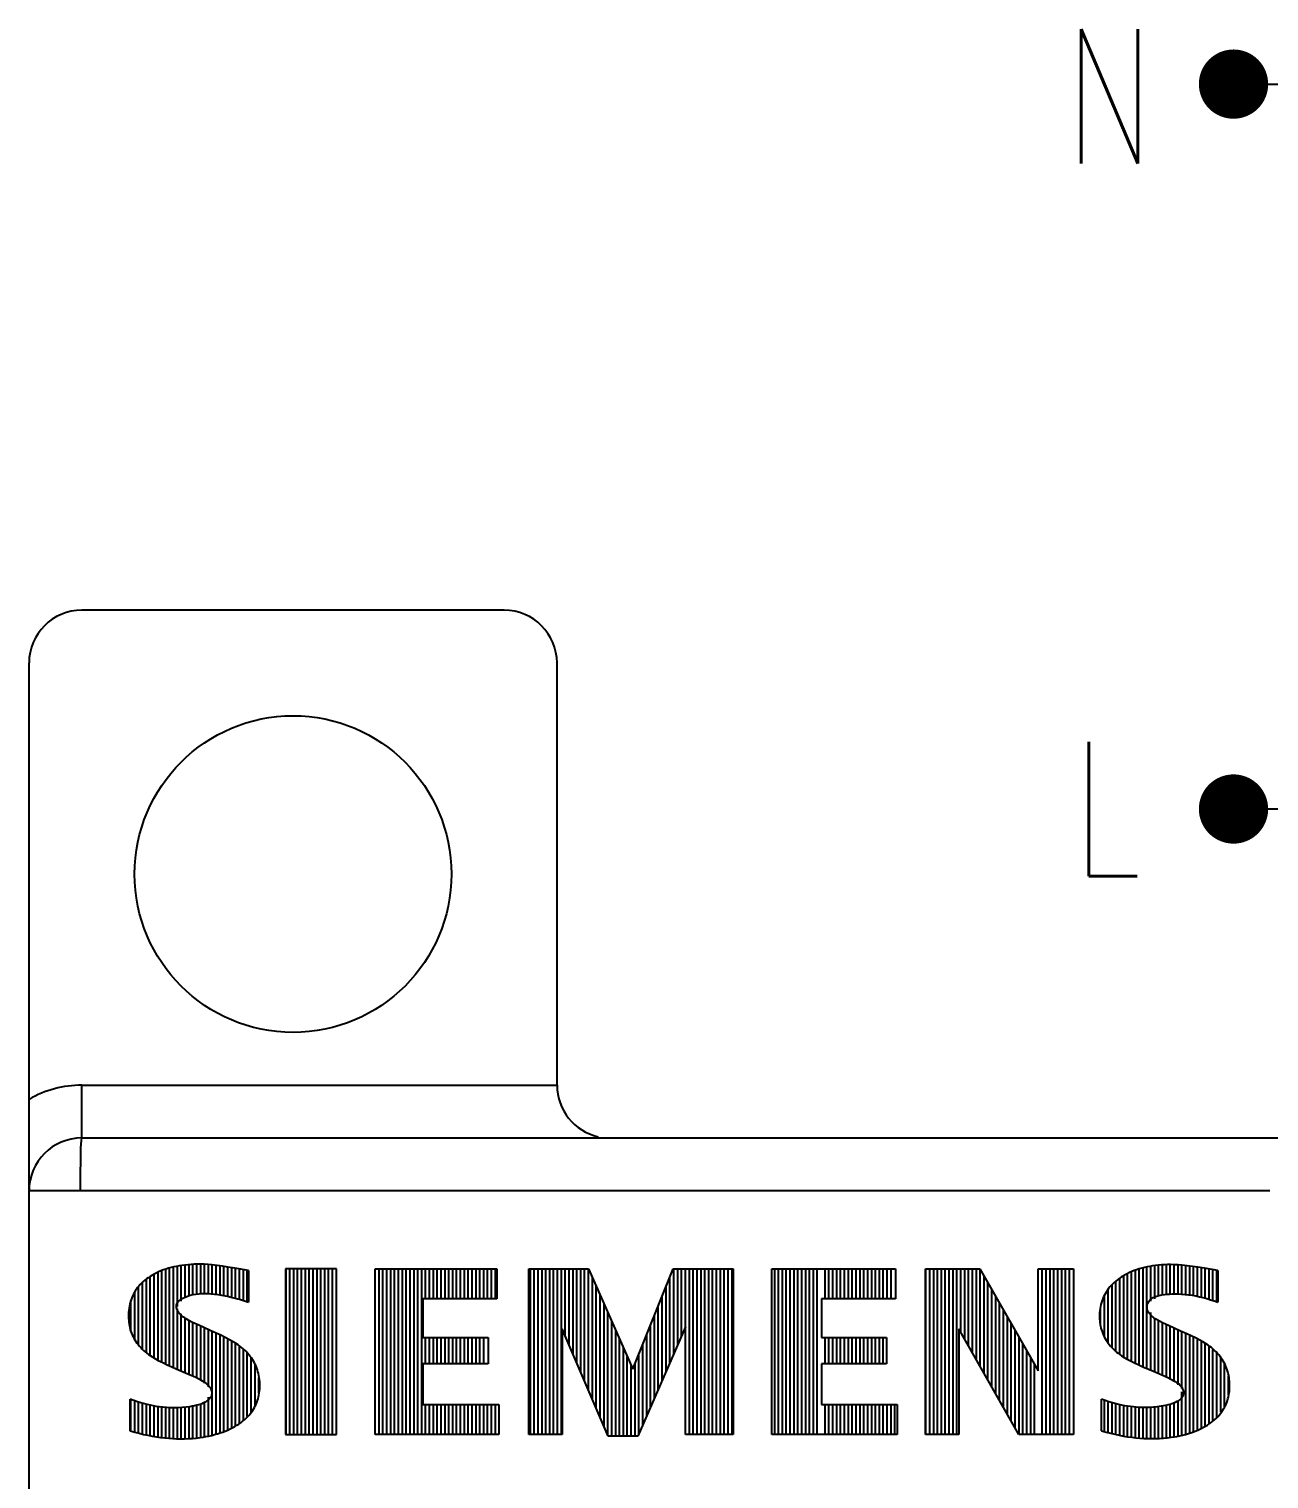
# Model space of a CAD drawing. Header units: millimetres. Extents: x 369186 to 503668, y -134064 to -104329.
# Drawn here: x 466214 to 468468, y -112437 to -109799 of the extents above; entities that cross this region are included whole.
import ezdxf

# ---------------------------------------------------------------- set-up
doc = ezdxf.new("R2010")
doc.units = ezdxf.units.MM
for name, color, linetype in [('0006LEVEL_1', 7, 'Continuous'), ('0文本', 80, 'Continuous'), ('8_ALL_NOTES_BALLOONS_SYMBOLS_GT', 7, 'Continuous'), ('TERM', 2, 'Continuous')]:
    doc.layers.add(name, color=color, linetype=linetype)
doc.styles.get("Standard").update_dxf_attribs({"font": 'txt1.shx', "width": 0.8, "bigfont": 'hztxt.shx'})

# ---------------------------------------------------------------- blocks, each defined once
blk = doc.blocks.new('$TelecSys$00000011')
at = {"const_width": 0.5}
blk.add_lwpolyline([(-0.25, 0, 1), (0.25, 0, 1)], format="xyb", close=True, dxfattribs=at)

msp = doc.modelspace()

# ---------------------------------------------------------------- linework, layer by layer
for p, q in [((468403.8, -109899.3), (476092.7, -109899.3)), ((469387.1, -111217.9), (468403.8, -111217.9))]:
    msp.add_line(p, q)
at = {"layer": '0006LEVEL_1', "color": 7, "linetype": 'Continuous'}
for p, q in [((466433.8, -112068.2), (466430.6, -112070.4)), ((466437.1, -112066.2), (466433.8, -112068.2)), ((466434.3, -112211.8), (466434.3, -112068.7)), ((466441.1, -112064), (466437.1, -112066.2)), ((466445.2, -112061.9), (466441.1, -112064)), ((466441.3, -112216.7), (466441.3, -112064.4)), ((466449.4, -112059.9), (466445.2, -112061.9)), ((466448.4, -112220.4), (466448.4, -112060.5)), ((466453.7, -112058.1), (466449.4, -112059.9)), ((466458, -112056.4), (466453.7, -112058.1)), ((466455.4, -112224.1), (466455.4, -112057.9)), ((466462.3, -112054.9), (466458, -112056.4)), ((466467.2, -112053.4), (466462.3, -112054.9)), ((466462.5, -112227.6), (466462.5, -112055.3)), ((466472, -112052.1), (466467.2, -112053.4)), ((466469.5, -112230.7), (466469.5, -112052.8)), ((466476.9, -112050.9), (466472, -112052.1)), ((466476.6, -112233.9), (466476.6, -112051.3)), ((466481.9, -112049.8), (466476.9, -112050.9)), ((466486.8, -112048.9), (466481.9, -112049.8)), ((466483.6, -112123), (466483.6, -112049.9)), ((466491.8, -112048.1), (466486.8, -112048.9)), ((466490.7, -112113), (466490.7, -112048.4)), ((466497.4, -112047.4), (466491.8, -112048.1)), ((466503, -112046.8), (466497.4, -112047.4)), ((466497.7, -112106), (466497.7, -112047.5)), ((466508.6, -112046.3), (466503, -112046.8)), ((466504.8, -112104), (466504.8, -112046.9)), ((466514.2, -112046), (466508.6, -112046.3)), ((466511.8, -112102), (466511.8, -112046.3)), ((466519.8, -112045.8), (466514.2, -112046)), ((466518.9, -112100.2), (466518.9, -112045.9)), ((466525.4, -112045.8), (466519.8, -112045.8)), ((466532.4, -112046.1), (466525.4, -112045.8)), ((466525.9, -112099.9), (466525.9, -112046.2)), ((466539.4, -112046.5), (466532.4, -112046.1)), ((466533, -112099.7), (466533, -112046.4)), ((466546.3, -112047.1), (466539.4, -112046.5)), ((466540, -112099.5), (466540, -112046.6)), ((466556, -112048.2), (466546.3, -112047.1)), ((466547.1, -112100), (466547.1, -112047.3)), ((466554.1, -112100.9), (466554.1, -112048.2)), ((466565.7, -112049.5), (466556, -112048.2)), ((466561.2, -112101.8), (466561.2, -112049)), ((466575.4, -112051), (466565.7, -112049.5)), ((466568.2, -112102.9), (466568.2, -112049.9)), ((466575.3, -112104.6), (466575.3, -112051.1)), ((466587.8, -112053.1), (466575.4, -112051)), ((466582.3, -112106.2), (466582.3, -112052.2)), ((466612.6, -112057.4), (466587.8, -112053.1)), ((466589.4, -112107.9), (466589.4, -112053.3)), ((466596.4, -112110.1), (466596.4, -112054.6)), ((466603.5, -112112.3), (466603.5, -112055.8)), ((466610.5, -112114.5), (466610.5, -112057.1)), ((466612.6, -112057.4), (466612.6, -112115.1)), ((466772.9, -112054.2), (466679.9, -112054.2)), ((466679.9, -112054.2), (466679.9, -112355.5)), ((466681.1, -112355.5), (466681.1, -112054.2)), ((466688.1, -112355.5), (466688.1, -112054.2)), ((466695.2, -112355.5), (466695.2, -112054.2)), ((466702.2, -112355.5), (466702.2, -112054.2)), ((466709.3, -112355.5), (466709.3, -112054.2)), ((466716.3, -112355.5), (466716.3, -112054.2)), ((466723.4, -112355.5), (466723.4, -112054.2)), ((466730.4, -112355.5), (466730.4, -112054.2)), ((466737.5, -112355.5), (466737.5, -112054.2)), ((466744.5, -112355.5), (466744.5, -112054.2)), ((466751.6, -112355.5), (466751.6, -112054.2)), ((466758.6, -112355.5), (466758.6, -112054.2)), ((466765.7, -112355.5), (466765.7, -112054.2)), ((466772.9, -112355.5), (466772.9, -112054.2)), ((466843.4, -112054.2), (467064.6, -112054.2)), ((466843.4, -112355.5), (466843.4, -112054.2)), ((466850.3, -112355.5), (466850.3, -112054.2)), ((466857.4, -112355.5), (466857.4, -112054.2)), ((466864.4, -112355.5), (466864.4, -112054.2)), ((466871.5, -112355.5), (466871.5, -112054.2)), ((466878.5, -112355.5), (466878.5, -112054.2)), ((466885.6, -112355.5), (466885.6, -112054.2)), ((466892.6, -112355.5), (466892.6, -112054.2)), ((466899.7, -112355.5), (466899.7, -112054.2)), ((466906.7, -112355.5), (466906.7, -112054.2)), ((466913.8, -112355.5), (466913.8, -112054.2)), ((466920.8, -112355.5), (466920.8, -112054.2)), ((466927.9, -112355.5), (466927.9, -112054.2)), ((466934.9, -112108.7), (466934.9, -112054.2)), ((466942, -112108.7), (466942, -112054.2)), ((466949, -112108.7), (466949, -112054.2)), ((466956.1, -112108.7), (466956.1, -112054.2)), ((466963.1, -112108.7), (466963.1, -112054.2)), ((466970.2, -112108.7), (466970.2, -112054.2)), ((466977.2, -112108.7), (466977.2, -112054.2)), ((466984.3, -112108.7), (466984.3, -112054.2)), ((466991.3, -112108.7), (466991.3, -112054.2)), ((466998.4, -112108.7), (466998.4, -112054.2)), ((467005.4, -112108.7), (467005.4, -112054.2)), ((467012.5, -112108.7), (467012.5, -112054.2)), ((467019.5, -112108.7), (467019.5, -112054.2)), ((467026.6, -112108.7), (467026.6, -112054.2)), ((467033.6, -112108.7), (467033.6, -112054.2)), ((467040.7, -112108.7), (467040.7, -112054.2)), ((467047.7, -112108.7), (467047.7, -112054.2)), ((467054.8, -112108.7), (467054.8, -112054.2)), ((467061.9, -112108.7), (467061.9, -112054.2)), ((467064.6, -112054.2), (467064.6, -112108.7)), ((467122.3, -112054.2), (467231.3, -112054.2)), ((467122.3, -112355.5), (467122.3, -112054.2)), ((467125.3, -112355.5), (467125.3, -112054.2)), ((467132.4, -112355.5), (467132.4, -112054.2)), ((467139.4, -112355.5), (467139.4, -112054.2)), ((467146.5, -112355.5), (467146.5, -112054.2)), ((467153.5, -112355.5), (467153.5, -112054.2)), ((467160.6, -112355.5), (467160.6, -112054.2)), ((467167.6, -112355.5), (467167.6, -112054.2)), ((467174.7, -112355.5), (467174.7, -112054.2)), ((467181.7, -112355.5), (467181.7, -112054.2)), ((467188.8, -112176.4), (467188.8, -112054.2)), ((467195.8, -112192.9), (467195.8, -112054.2)), ((467202.9, -112209.4), (467202.9, -112054.2)), ((467209.9, -112226), (467209.9, -112054.2)), ((467217, -112242.5), (467217, -112054.2)), ((467224, -112259.1), (467224, -112054.2)), ((467231.1, -112275.6), (467231.1, -112054.2)), ((467231.3, -112054.2), (467311.4, -112236.9)), ((467238.1, -112292.2), (467238.1, -112069.9)), ((467311.4, -112236.9), (467385.1, -112054.2)), ((467379.2, -112225.2), (467379.2, -112068.9)), ((467385.1, -112054.2), (467494.1, -112054.2)), ((467386.2, -112209), (467386.2, -112054.2)), ((467393.3, -112192.8), (467393.3, -112054.2)), ((467400.3, -112176.6), (467400.3, -112054.2)), ((467407.4, -112160.4), (467407.4, -112054.2)), ((467414.4, -112355.5), (467414.4, -112054.2)), ((467421.5, -112355.5), (467421.5, -112054.2)), ((467428.5, -112355.5), (467428.5, -112054.2)), ((467435.6, -112355.5), (467435.6, -112054.2)), ((467442.6, -112355.5), (467442.6, -112054.2)), ((467449.7, -112355.5), (467449.7, -112054.2)), ((467456.7, -112355.5), (467456.7, -112054.2)), ((467463.8, -112355.5), (467463.8, -112054.2)), ((467470.8, -112355.5), (467470.8, -112054.2)), ((467477.9, -112355.5), (467477.9, -112054.2)), ((467485, -112355.5), (467485, -112054.2)), ((467492, -112355.5), (467492, -112054.2)), ((467494.1, -112054.2), (467494.1, -112355.5)), ((467564.6, -112054.2), (467789, -112054.2)), ((467564.6, -112355.5), (467564.6, -112054.2)), ((467569.6, -112355.5), (467569.6, -112054.2)), ((467576.6, -112355.5), (467576.6, -112054.2)), ((467583.7, -112355.5), (467583.7, -112054.2)), ((467590.7, -112355.5), (467590.7, -112054.2)), ((467597.8, -112355.5), (467597.8, -112054.2)), ((467604.8, -112355.5), (467604.8, -112054.2)), ((467611.9, -112355.5), (467611.9, -112054.2)), ((467618.9, -112355.5), (467618.9, -112054.2)), ((467626, -112355.5), (467626, -112054.2)), ((467633, -112355.5), (467633, -112054.2)), ((467640.1, -112355.5), (467640.1, -112054.2)), ((467647.1, -112355.5), (467647.1, -112054.2)), ((467661.2, -112108.7), (467661.2, -112054.2)), ((467668.3, -112108.7), (467668.3, -112054.2)), ((467675.3, -112108.7), (467675.3, -112054.2)), ((467682.4, -112108.7), (467682.4, -112054.2)), ((467689.4, -112108.7), (467689.4, -112054.2)), ((467696.5, -112108.7), (467696.5, -112054.2)), ((467703.6, -112108.7), (467703.6, -112054.2)), ((467710.6, -112108.7), (467710.6, -112054.2)), ((467717.7, -112108.7), (467717.7, -112054.2)), ((467724.7, -112108.7), (467724.7, -112054.2)), ((467731.8, -112108.7), (467731.8, -112054.2)), ((467738.8, -112108.7), (467738.8, -112054.2)), ((467745.9, -112108.7), (467745.9, -112054.2)), ((467752.9, -112108.7), (467752.9, -112054.2)), ((467760, -112108.7), (467760, -112054.2)), ((467767, -112108.7), (467767, -112054.2)), ((467774.1, -112108.7), (467774.1, -112054.2)), ((467781.1, -112108.7), (467781.1, -112054.2)), ((467789, -112054.2), (467789, -112108.7)), ((467843.5, -112054.2), (467942.8, -112054.2)), ((467843.5, -112355.5), (467843.5, -112054.2)), ((467844.6, -112355.5), (467844.6, -112054.2)), ((467851.6, -112355.5), (467851.6, -112054.2)), ((467858.7, -112355.5), (467858.7, -112054.2)), ((467865.7, -112355.5), (467865.7, -112054.2)), ((467872.8, -112355.5), (467872.8, -112054.2)), ((467879.8, -112355.5), (467879.8, -112054.2)), ((467886.9, -112355.5), (467886.9, -112054.2)), ((467893.9, -112355.5), (467893.9, -112054.2)), ((467901, -112355.5), (467901, -112054.2)), ((467908.1, -112169.7), (467908.1, -112054.2)), ((467915.1, -112182.2), (467915.1, -112054.2)), ((467922.2, -112194.6), (467922.2, -112054.2)), ((467929.2, -112207), (467929.2, -112054.2)), ((467936.3, -112219.5), (467936.3, -112054.2)), ((467942.8, -112054.2), (468048.6, -112240.1)), ((467943.3, -112231.9), (467943.3, -112055.1)), ((467950.4, -112244.4), (467950.4, -112067.5)), ((468048.6, -112054.2), (468112.7, -112054.2)), ((468048.6, -112240.1), (468048.6, -112054.2)), ((468056.1, -112355.5), (468056.1, -112054.2)), ((468063.2, -112355.5), (468063.2, -112054.2)), ((468070.2, -112355.5), (468070.2, -112054.2)), ((468077.3, -112355.5), (468077.3, -112054.2)), ((468084.3, -112355.5), (468084.3, -112054.2)), ((468091.4, -112355.5), (468091.4, -112054.2)), ((468098.4, -112355.5), (468098.4, -112054.2)), ((468105.5, -112355.5), (468105.5, -112054.2)), ((468112.7, -112054.2), (468112.7, -112355.5)), ((468199.3, -112069.7), (468196.1, -112071.9)), ((468202.6, -112067.7), (468199.3, -112069.7)), ((468206.6, -112065.4), (468202.6, -112067.7)), ((468204.2, -112214.7), (468204.2, -112067.3)), ((468210.7, -112063.2), (468206.6, -112065.4)), ((468214.8, -112061.2), (468210.7, -112063.2)), ((468211.3, -112219), (468211.3, -112062.9)), ((468219, -112059.3), (468214.8, -112061.2)), ((468218.3, -112222.6), (468218.3, -112060.1)), ((468223.3, -112057.6), (468219, -112059.3)), ((468227.6, -112056.1), (468223.3, -112057.6)), ((468225.4, -112226.2), (468225.4, -112057.3)), ((468232.3, -112054.5), (468227.6, -112056.1)), ((468237, -112053.1), (468232.3, -112054.5)), ((468232.4, -112229.5), (468232.4, -112054.6)), ((468241.8, -112051.9), (468237, -112053.1)), ((468239.5, -112232.6), (468239.5, -112052.8)), ((468246.6, -112050.8), (468241.8, -112051.9)), ((468246.5, -112235.7), (468246.5, -112051.3)), ((468251.5, -112049.9), (468246.6, -112050.8)), ((468256.4, -112049), (468251.5, -112049.9)), ((468253.6, -112113.4), (468253.6, -112049.7)), ((468261.8, -112048.3), (468256.4, -112049)), ((468260.6, -112108.6), (468260.6, -112048.6)), ((468267.2, -112047.6), (468261.8, -112048.3)), ((468272.7, -112047.1), (468267.2, -112047.6)), ((468267.7, -112103.9), (468267.7, -112047.9)), ((468278.1, -112046.8), (468272.7, -112047.1)), ((468274.7, -112101.9), (468274.7, -112047.3)), ((468283.6, -112046.6), (468278.1, -112046.8)), ((468281.8, -112101.3), (468281.8, -112046.7)), ((468289, -112046.6), (468283.6, -112046.6)), ((468288.8, -112100.6), (468288.8, -112046.9)), ((468296, -112046.8), (468289, -112046.6)), ((468295.9, -112099.9), (468295.9, -112047.1)), ((468303, -112047.2), (468296, -112046.8)), ((468302.9, -112100.3), (468302.9, -112047.3)), ((468310, -112047.8), (468303, -112047.2)), ((468319.6, -112048.8), (468310, -112047.8)), ((468310, -112100.8), (468310, -112047.9)), ((468317, -112101.3), (468317, -112048.7)), ((468329.2, -112050), (468319.6, -112048.8)), ((468324.1, -112101.8), (468324.1, -112049.4)), ((468338.8, -112051.4), (468329.2, -112050)), ((468331.1, -112103.2), (468331.1, -112050.3)), ((468338.2, -112104.7), (468338.2, -112051.4)), ((468351.1, -112053.3), (468338.8, -112051.4)), ((468345.3, -112106.1), (468345.3, -112052.4)), ((468375.5, -112057.4), (468351.1, -112053.3)), ((468352.3, -112107.8), (468352.3, -112053.5)), ((468359.4, -112110), (468359.4, -112054.7)), ((468366.4, -112112.2), (468366.4, -112055.9)), ((468373.5, -112114.5), (468373.5, -112057.1)), ((468375.5, -112057.4), (468375.5, -112115.1)), ((466407.1, -112094.3), (466405.3, -112097.4)), ((466409.1, -112091.3), (466407.1, -112094.3)), ((466411.3, -112088.4), (466409.1, -112091.3)), ((466413.5, -112085.6), (466411.3, -112088.4)), ((466413.1, -112192), (466413.1, -112087)), ((466416.1, -112082.7), (466413.5, -112085.6)), ((466418.7, -112080), (466416.1, -112082.7)), ((466421.5, -112077.4), (466418.7, -112080)), ((466420.2, -112201), (466420.2, -112079.8)), ((466424.5, -112074.9), (466421.5, -112077.4)), ((466427.5, -112072.6), (466424.5, -112074.9)), ((466427.2, -112206.5), (466427.2, -112072.9)), ((466430.6, -112070.4), (466427.5, -112072.6)), ((467245.2, -112308.7), (467245.2, -112086)), ((467372.1, -112241.4), (467372.1, -112086.4)), ((467957.4, -112256.8), (467957.4, -112079.9)), ((467964.5, -112269.3), (467964.5, -112092.2)), ((468172.6, -112095.9), (468170.8, -112099)), ((468174.6, -112092.9), (468172.6, -112095.9)), ((468176.7, -112090.1), (468174.6, -112092.9)), ((468176, -112188.7), (468176, -112091.6)), ((468179, -112087.3), (468176.7, -112090.1)), ((468181.5, -112084.4), (468179, -112087.3)), ((468184.2, -112081.7), (468181.5, -112084.4)), ((468183.1, -112197.1), (468183.1, -112084.1)), ((468187.1, -112079), (468184.2, -112081.7)), ((468190, -112076.5), (468187.1, -112079)), ((468193, -112074.1), (468190, -112076.5)), ((468190.1, -112204.4), (468190.1, -112076.6)), ((468196.1, -112071.9), (468193, -112074.1)), ((468197.2, -112209.6), (468197.2, -112071.8)), ((466396.4, -112121.7), (466395.7, -112125.6)), ((466397.2, -112117.9), (466396.4, -112121.7)), ((466398.2, -112114.2), (466397.2, -112117.9)), ((466399.4, -112110.5), (466398.2, -112114.2)), ((466399, -112165.8), (466399, -112111.9)), ((466400.6, -112107.1), (466399.4, -112110.5)), ((466402, -112103.8), (466400.6, -112107.1)), ((466403.6, -112100.6), (466402, -112103.8)), ((466405.3, -112097.4), (466403.6, -112100.6)), ((466406, -112183.1), (466406, -112097.7)), ((466481.9, -112121.5), (466482.2, -112120)), ((466481.9, -112123.1), (466481.9, -112121.5)), ((466482.2, -112120), (466482.7, -112118.4)), ((466482.7, -112118.4), (466483.3, -112116.9)), ((466483.3, -112116.9), (466484.1, -112115.5)), ((466484.1, -112115.5), (466485.2, -112114)), ((466485.2, -112114), (466486.5, -112112.6)), ((466486.5, -112112.6), (466487.9, -112111.3)), ((466487.9, -112111.3), (466489.4, -112110.2)), ((466489.4, -112110.2), (466490.9, -112109.1)), ((466490.9, -112109.1), (466493.6, -112107.5)), ((466493.6, -112107.5), (466496.4, -112106.2)), ((466496.4, -112106.2), (466499.3, -112105)), ((466499.3, -112105), (466502.2, -112103.9)), ((466502.2, -112103.9), (466507.1, -112102.5)), ((466507.1, -112102.5), (466512.1, -112101.3)), ((466512.1, -112101.3), (466517.2, -112100.3)), ((466517.2, -112100.3), (466522.3, -112099.7)), ((466522.3, -112099.7), (466527.7, -112099.3)), ((466527.7, -112099.3), (466533, -112099.1)), ((466533, -112099.1), (466539, -112099.2)), ((466539, -112099.2), (466545, -112099.6)), ((466545, -112099.6), (466550.9, -112100.2)), ((466550.9, -112100.2), (466556.8, -112100.9)), ((466556.8, -112100.9), (466563.5, -112102)), ((466563.5, -112102), (466570.2, -112103.2)), ((466570.2, -112103.2), (466576.8, -112104.7)), ((466576.8, -112104.7), (466583.4, -112106.2)), ((466583.4, -112106.2), (466590.7, -112108.2)), ((466590.7, -112108.2), (466598.1, -112110.4)), ((466598.1, -112110.4), (466605.4, -112112.7)), ((466605.4, -112112.7), (466612.6, -112115.1)), ((467064.6, -112108.7), (466930, -112108.7)), ((466930, -112108.7), (466930, -112179.2)), ((467252.2, -112325.3), (467252.2, -112102.1)), ((467259.3, -112341.8), (467259.3, -112118.2)), ((467358, -112273.7), (467358, -112121.4)), ((467365.1, -112257.5), (467365.1, -112103.9)), ((467789, -112108.7), (467654.4, -112108.7)), ((467654.4, -112108.7), (467654.4, -112179.2)), ((467971.5, -112281.7), (467971.5, -112104.6)), ((467978.6, -112294.1), (467978.6, -112117)), ((468161.9, -112122.8), (468161.3, -112126.5)), ((468162.7, -112119.1), (468161.9, -112122.8)), ((468163.7, -112115.5), (468162.7, -112119.1)), ((468164.9, -112111.9), (468163.7, -112115.5)), ((468166.1, -112108.6), (468164.9, -112111.9)), ((468167.5, -112105.3), (468166.1, -112108.6)), ((468169.1, -112102.1), (468167.5, -112105.3)), ((468169, -112176.4), (468169, -112104.4)), ((468170.8, -112099), (468169.1, -112102.1)), ((468246.6, -112123), (468246.8, -112121.4)), ((468246.8, -112121.4), (468247.1, -112119.7)), ((468247.1, -112119.7), (468247.6, -112118.1)), ((468247.6, -112118.1), (468248.3, -112116.5)), ((468248.3, -112116.5), (468249.1, -112115)), ((468249.1, -112115), (468250, -112113.6)), ((468250, -112113.6), (468251, -112112.2)), ((468251, -112112.2), (468252.1, -112110.9)), ((468252.1, -112110.9), (468253.8, -112109.3)), ((468253.8, -112109.3), (468255.7, -112107.9)), ((468255.7, -112107.9), (468257.7, -112106.7)), ((468257.7, -112106.7), (468259.8, -112105.6)), ((468259.8, -112105.6), (468261.9, -112104.7)), ((468261.9, -112104.7), (468264.2, -112103.9)), ((468264.2, -112103.9), (468266.5, -112103.3)), ((468266.5, -112103.3), (468268.8, -112102.7)), ((468268.8, -112102.7), (468273.4, -112101.7)), ((468273.4, -112101.7), (468278.1, -112100.9)), ((468278.1, -112100.9), (468282.7, -112100.4)), ((468282.7, -112100.4), (468287.4, -112100.1)), ((468287.4, -112100.1), (468292, -112099.9)), ((468292, -112099.9), (468296.7, -112099.8)), ((468296.7, -112099.8), (468303, -112100)), ((468303, -112100), (468309.3, -112100.3)), ((468309.3, -112100.3), (468315.6, -112100.8)), ((468315.6, -112100.8), (468321.9, -112101.5)), ((468321.9, -112101.5), (468328.5, -112102.5)), ((468328.5, -112102.5), (468335.1, -112103.6)), ((468335.1, -112103.6), (468341.7, -112105)), ((468341.7, -112105), (468348.2, -112106.6)), ((468348.2, -112106.6), (468355.1, -112108.5)), ((468355.1, -112108.5), (468362, -112110.5)), ((468362, -112110.5), (468368.8, -112112.7)), ((468368.8, -112112.7), (468375.5, -112115.1)), ((466394.9, -112133.3), (466394.7, -112137.2)), ((466394.7, -112137.2), (466394.7, -112141)), ((466394.7, -112141), (466394.8, -112144.5)), ((466394.8, -112144.5), (466395, -112148)), ((466395.2, -112129.4), (466394.9, -112133.3)), ((466395, -112148), (466395.3, -112151.5)), ((466395.7, -112125.6), (466395.2, -112129.4)), ((466482, -112124.8), (466481.9, -112123.1)), ((466482.3, -112126.5), (466482, -112124.8)), ((466482.8, -112128.1), (466482.3, -112126.5)), ((466483.5, -112129.7), (466482.8, -112128.1)), ((466484.3, -112131.2), (466483.5, -112129.7)), ((466483.6, -112237), (466483.6, -112127.2)), ((466485.2, -112132.7), (466484.3, -112131.2)), ((466486.2, -112134.1), (466485.2, -112132.7)), ((466488.1, -112136.3), (466486.2, -112134.1)), ((466490.1, -112138.4), (466488.1, -112136.3)), ((466492.2, -112140.3), (466490.1, -112138.4)), ((466490.7, -112240), (466490.7, -112135.9)), ((466494.5, -112142), (466492.2, -112140.3)), ((466496.9, -112143.6), (466494.5, -112142)), ((466499.3, -112145.2), (466496.9, -112143.6)), ((466497.7, -112243), (466497.7, -112144.1)), ((466504.6, -112148.3), (466499.3, -112145.2)), ((466510, -112151.1), (466504.6, -112148.3)), ((466504.8, -112246), (466504.8, -112147.9)), ((467266.4, -112358.3), (467266.4, -112134.2)), ((467351, -112289.9), (467351, -112138.8)), ((467985.6, -112306.6), (467985.6, -112129.4)), ((467992.7, -112319), (467992.7, -112141.8)), ((468160.3, -112137.8), (468160.2, -112141.6)), ((468160.2, -112141.6), (468160.3, -112145)), ((468160.4, -112134), (468160.3, -112137.8)), ((468160.3, -112145), (468160.6, -112148.5)), ((468160.8, -112130.3), (468160.4, -112134)), ((468160.6, -112148.5), (468160.9, -112151.9)), ((468161.3, -112126.5), (468160.8, -112130.3)), ((468161.9, -112153.7), (468161.9, -112127.8)), ((468246.6, -112124.7), (468246.6, -112123)), ((468246.7, -112126.4), (468246.6, -112124.7)), ((468247.1, -112128), (468246.7, -112126.4)), ((468247.6, -112129.6), (468247.1, -112128)), ((468248.3, -112131.2), (468247.6, -112129.6)), ((468249, -112132.7), (468248.3, -112131.2)), ((468249.9, -112134.2), (468249, -112132.7)), ((468250.9, -112135.6), (468249.9, -112134.2)), ((468252.8, -112137.8), (468250.9, -112135.6)), ((468254.8, -112139.8), (468252.8, -112137.8)), ((468253.6, -112238.8), (468253.6, -112133.5)), ((468256.9, -112141.7), (468254.8, -112139.8)), ((468259.2, -112143.4), (468256.9, -112141.7)), ((468261.5, -112145), (468259.2, -112143.4)), ((468260.6, -112241.8), (468260.6, -112143.7)), ((468264, -112146.6), (468261.5, -112145)), ((468269.3, -112149.6), (468264, -112146.6)), ((468267.7, -112244.7), (468267.7, -112147.8)), ((466395.3, -112151.5), (466395.8, -112154.9)), ((466395.8, -112154.9), (466396.4, -112158.3)), ((466396.4, -112158.3), (466397.1, -112161.7)), ((466397.1, -112161.7), (466398, -112165)), ((466398, -112165), (466399, -112168.3)), ((466399, -112168.3), (466400.2, -112171.5)), ((466400.2, -112171.5), (466401.5, -112174.6)), ((466401.5, -112174.6), (466403, -112177.7)), ((466515.5, -112153.8), (466510, -112151.1)), ((466511.8, -112249.4), (466511.8, -112151.6)), ((466521.1, -112156.3), (466515.5, -112153.8)), ((466518.9, -112252.9), (466518.9, -112155.3)), ((466543.2, -112166.2), (466521.1, -112156.3)), ((466525.9, -112256.3), (466525.9, -112158.5)), ((466533, -112262.3), (466533, -112161.6)), ((466540, -112268.8), (466540, -112164.8)), ((466554.2, -112171.2), (466543.2, -112166.2)), ((466547.1, -112356.7), (466547.1, -112168)), ((466554.1, -112354.7), (466554.1, -112171.3)), ((466562.5, -112175.1), (466554.2, -112171.2)), ((466561.2, -112352.7), (466561.2, -112174.5)), ((466570.6, -112179.1), (466562.5, -112175.1)), ((467266.5, -112358.7), (467183.2, -112163.2)), ((467183.2, -112163.2), (467183.2, -112355.5)), ((467273.4, -112358.7), (467273.4, -112150.3)), ((467280.5, -112358.7), (467280.5, -112166.4)), ((467407.5, -112160), (467321, -112358.7)), ((467336.9, -112322.3), (467336.9, -112173.8)), ((467343.9, -112306.1), (467343.9, -112156.3)), ((467407.5, -112355.5), (467407.5, -112160)), ((468013.4, -112355.5), (467904.4, -112163.2)), ((467904.4, -112163.2), (467904.4, -112355.5)), ((467999.7, -112331.5), (467999.7, -112154.2)), ((468006.8, -112343.9), (468006.8, -112166.6)), ((468160.9, -112151.9), (468161.4, -112155.3)), ((468161.4, -112155.3), (468162, -112158.7)), ((468162, -112158.7), (468162.8, -112162)), ((468162.8, -112162), (468163.7, -112165.3)), ((468163.7, -112165.3), (468164.7, -112168.6)), ((468164.7, -112168.6), (468165.9, -112171.7)), ((468165.9, -112171.7), (468167.3, -112174.9)), ((468167.3, -112174.9), (468168.7, -112177.9)), ((468274.7, -112152.4), (468269.3, -112149.6)), ((468274.7, -112247.8), (468274.7, -112152)), ((468280.1, -112155.1), (468274.7, -112152.4)), ((468285.7, -112157.6), (468280.1, -112155.1)), ((468281.8, -112251.2), (468281.8, -112155.8)), ((468307.7, -112167.4), (468285.7, -112157.6)), ((468288.8, -112254.6), (468288.8, -112158.9)), ((468295.9, -112258.8), (468295.9, -112162.1)), ((468302.9, -112265.3), (468302.9, -112165.2)), ((468318.7, -112172.3), (468307.7, -112167.4)), ((468310, -112271.8), (468310, -112168.5)), ((468317, -112355), (468317, -112171.7)), ((468326.8, -112176.1), (468318.7, -112172.3)), ((468324.1, -112353.1), (468324.1, -112174.9)), ((466403, -112177.7), (466404.6, -112180.7)), ((466404.6, -112180.7), (466406.3, -112183.7)), ((466406.3, -112183.7), (466408.1, -112186.5)), ((466408.1, -112186.5), (466410, -112189.3)), ((466410, -112189.3), (466412.1, -112192.1)), ((466412.1, -112192.1), (466414.5, -112194.9)), ((466414.5, -112194.9), (466416.9, -112197.7)), ((466416.9, -112197.7), (466419.5, -112200.4)), ((466419.5, -112200.4), (466422.2, -112203)), ((466568.2, -112350.1), (466568.2, -112178.1)), ((466578.6, -112183.3), (466570.6, -112179.1)), ((466575.3, -112346.9), (466575.3, -112181.8)), ((466584, -112186.3), (466578.6, -112183.3)), ((466582.3, -112343.8), (466582.3, -112185.4)), ((466589.2, -112189.4), (466584, -112186.3)), ((466594.2, -112192.7), (466589.2, -112189.4)), ((466589.4, -112339.8), (466589.4, -112190.1)), ((466597.3, -112194.9), (466594.2, -112192.7)), ((466596.4, -112335), (466596.4, -112195.1)), ((466600.3, -112197.3), (466597.3, -112194.9)), ((466603.1, -112199.7), (466600.3, -112197.3)), ((466605.9, -112202.3), (466603.1, -112199.7)), ((466603.5, -112330.1), (466603.5, -112200.1)), ((466930, -112179.2), (467048.6, -112179.2)), ((466934.9, -112227.3), (466934.9, -112179.2)), ((466942, -112227.3), (466942, -112179.2)), ((466949, -112227.3), (466949, -112179.2)), ((466956.1, -112227.3), (466956.1, -112179.2)), ((466963.1, -112227.3), (466963.1, -112179.2)), ((466970.2, -112227.3), (466970.2, -112179.2)), ((466977.2, -112227.3), (466977.2, -112179.2)), ((466984.3, -112227.3), (466984.3, -112179.2)), ((466991.3, -112227.3), (466991.3, -112179.2)), ((466998.4, -112227.3), (466998.4, -112179.2)), ((467005.4, -112227.3), (467005.4, -112179.2)), ((467012.5, -112227.3), (467012.5, -112179.2)), ((467019.5, -112227.3), (467019.5, -112179.2)), ((467026.6, -112227.3), (467026.6, -112179.2)), ((467033.6, -112227.3), (467033.6, -112179.2)), ((467040.7, -112227.3), (467040.7, -112179.2)), ((467048.6, -112179.2), (467048.6, -112227.3)), ((467287.5, -112358.7), (467287.5, -112182.5)), ((467294.6, -112358.7), (467294.6, -112198.6)), ((467329.8, -112338.5), (467329.8, -112191.3)), ((467654.4, -112179.2), (467773, -112179.2)), ((467661.2, -112227.3), (467661.2, -112179.2)), ((467668.3, -112227.3), (467668.3, -112179.2)), ((467675.3, -112227.3), (467675.3, -112179.2)), ((467682.4, -112227.3), (467682.4, -112179.2)), ((467689.4, -112227.3), (467689.4, -112179.2)), ((467696.5, -112227.3), (467696.5, -112179.2)), ((467703.6, -112227.3), (467703.6, -112179.2)), ((467710.6, -112227.3), (467710.6, -112179.2)), ((467717.7, -112227.3), (467717.7, -112179.2)), ((467724.7, -112227.3), (467724.7, -112179.2)), ((467731.8, -112227.3), (467731.8, -112179.2)), ((467738.8, -112227.3), (467738.8, -112179.2)), ((467745.9, -112227.3), (467745.9, -112179.2)), ((467752.9, -112227.3), (467752.9, -112179.2)), ((467760, -112227.3), (467760, -112179.2)), ((467767, -112227.3), (467767, -112179.2)), ((467773, -112179.2), (467773, -112227.3)), ((468013.8, -112355.5), (468013.8, -112179)), ((468020.9, -112355.5), (468020.9, -112191.4)), ((468168.7, -112177.9), (468170.3, -112180.9)), ((468170.3, -112180.9), (468172.1, -112183.8)), ((468172.1, -112183.8), (468173.9, -112186.7)), ((468173.9, -112186.7), (468175.9, -112189.5)), ((468175.9, -112189.5), (468178, -112192.2)), ((468178, -112192.2), (468180.4, -112195.1)), ((468180.4, -112195.1), (468182.9, -112197.8)), ((468182.9, -112197.8), (468185.5, -112200.5)), ((468185.5, -112200.5), (468188.2, -112203.1)), ((468334.8, -112180), (468326.8, -112176.1)), ((468331.1, -112350.2), (468331.1, -112178.3)), ((468342.7, -112184.2), (468334.8, -112180)), ((468338.2, -112347.3), (468338.2, -112182.1)), ((468347.9, -112187), (468342.7, -112184.2)), ((468345.3, -112344.3), (468345.3, -112185.8)), ((468353, -112190), (468347.9, -112187)), ((468352.3, -112340.3), (468352.3, -112189.6)), ((468357.9, -112193.2), (468353, -112190)), ((468360.9, -112195.4), (468357.9, -112193.2)), ((468359.4, -112335.4), (468359.4, -112195.3)), ((468363.8, -112197.7), (468360.9, -112195.4)), ((468366.7, -112200.2), (468363.8, -112197.7)), ((468366.4, -112330.6), (468366.4, -112201)), ((468369.4, -112202.7), (468366.7, -112200.2)), ((466422.2, -112203), (466425, -112205.5)), ((466425, -112205.5), (466427.9, -112207.8)), ((466427.9, -112207.8), (466430.8, -112210.1)), ((466430.8, -112210.1), (466433.9, -112212.2)), ((466433.9, -112212.2), (466438.7, -112215.3)), ((466438.7, -112215.3), (466443.7, -112218.2)), ((466443.7, -112218.2), (466448.8, -112220.9)), ((466448.8, -112220.9), (466456.8, -112224.9)), ((466456.8, -112224.9), (466464.9, -112228.8)), ((466608.6, -112204.9), (466605.9, -112202.3)), ((466611.2, -112207.7), (466608.6, -112204.9)), ((466610.5, -112323), (466610.5, -112208.1)), ((466613.7, -112210.6), (466611.2, -112207.7)), ((466616, -112213.5), (466613.7, -112210.6)), ((466618.1, -112216.3), (466616, -112213.5)), ((466617.6, -112314.8), (466617.6, -112216.2)), ((466620, -112219.2), (466618.1, -112216.3)), ((466621.9, -112222.2), (466620, -112219.2)), ((466623.6, -112225.3), (466621.9, -112222.2)), ((466625.2, -112228.4), (466623.6, -112225.3)), ((467048.6, -112227.3), (466930, -112227.3)), ((466930, -112227.3), (466930, -112301)), ((467301.6, -112358.7), (467301.6, -112214.6)), ((467315.7, -112358.7), (467315.7, -112226.2)), ((467322.8, -112354.7), (467322.8, -112208.7)), ((467773, -112227.3), (467654.4, -112227.3)), ((467654.4, -112227.3), (467654.4, -112301)), ((468027.9, -112355.5), (468027.9, -112203.8)), ((468035, -112355.5), (468035, -112216.2)), ((468188.2, -112203.1), (468191, -112205.6)), ((468191, -112205.6), (468193.9, -112208)), ((468193.9, -112208), (468196.9, -112210.2)), ((468196.9, -112210.2), (468200, -112212.4)), ((468200, -112212.4), (468205, -112215.6)), ((468205, -112215.6), (468210.2, -112218.5)), ((468210.2, -112218.5), (468215.4, -112221.3)), ((468215.4, -112221.3), (468223.5, -112225.4)), ((468223.5, -112225.4), (468231.7, -112229.2)), ((468372.1, -112205.3), (468369.4, -112202.7)), ((468374.6, -112208.1), (468372.1, -112205.3)), ((468373.5, -112324), (468373.5, -112206.9)), ((468377.1, -112210.9), (468374.6, -112208.1)), ((468379.4, -112213.8), (468377.1, -112210.9)), ((468381.4, -112216.6), (468379.4, -112213.8)), ((468380.5, -112315.1), (468380.5, -112217.1)), ((468383.3, -112219.5), (468381.4, -112216.6)), ((468385.2, -112222.4), (468383.3, -112219.5)), ((468386.9, -112225.5), (468385.2, -112222.4)), ((468388.4, -112228.5), (468386.9, -112225.5)), ((468387.6, -112305.3), (468387.6, -112227.3)), ((466464.9, -112228.8), (466473.2, -112232.5)), ((466473.2, -112232.5), (466481.6, -112236.2)), ((466481.6, -112236.2), (466498.6, -112243.4)), ((466498.6, -112243.4), (466507.1, -112247)), ((466507.1, -112247), (466512.6, -112249.5)), ((466512.6, -112249.5), (466518.1, -112252.1)), ((466518.1, -112252.1), (466523.5, -112254.9)), ((466624.7, -112302.9), (466624.7, -112229.4)), ((466626.6, -112231.5), (466625.2, -112228.4)), ((466627.9, -112234.8), (466626.6, -112231.5)), ((466629.1, -112238), (466627.9, -112234.8)), ((466630.1, -112241.5), (466629.1, -112238)), ((466631, -112244.9), (466630.1, -112241.5)), ((466631.8, -112248.4), (466631, -112244.9)), ((466631.7, -112280.7), (466631.7, -112252.8)), ((466632.4, -112252), (466631.8, -112248.4)), ((466632.9, -112255.5), (466632.4, -112252)), ((467308.7, -112358.7), (467308.7, -112230.7)), ((468042, -112355.5), (468042, -112228.6)), ((468231.7, -112229.2), (468239.9, -112232.9)), ((468239.9, -112232.9), (468251.1, -112237.7)), ((468251.1, -112237.7), (468262.3, -112242.4)), ((468262.3, -112242.4), (468273.4, -112247.2)), ((468273.4, -112247.2), (468279, -112249.6)), ((468279, -112249.6), (468284.6, -112252.2)), ((468284.6, -112252.2), (468290, -112254.9)), ((468389.9, -112231.7), (468388.4, -112228.5)), ((468391.2, -112234.8), (468389.9, -112231.7)), ((468392.3, -112238.1), (468391.2, -112234.8)), ((468393.4, -112241.5), (468392.3, -112238.1)), ((468394.3, -112244.9), (468393.4, -112241.5)), ((468395, -112248.3), (468394.3, -112244.9)), ((468394.6, -112284.3), (468394.6, -112249.7)), ((468395.6, -112251.8), (468395, -112248.3)), ((468396.1, -112255.3), (468395.6, -112251.8)), ((466523.5, -112254.9), (466528.8, -112257.9)), ((466528.8, -112257.9), (466531.3, -112259.4)), ((466531.3, -112259.4), (466533.6, -112261)), ((466533.6, -112261), (466535.9, -112262.7)), ((466535.9, -112262.7), (466538, -112264.5)), ((466538, -112264.5), (466540.1, -112266.5)), ((466540.1, -112266.5), (466541.9, -112268.7)), ((466541.9, -112268.7), (466542.9, -112270.1)), ((466542.9, -112270.1), (466543.8, -112271.5)), ((466543.8, -112271.5), (466544.6, -112273)), ((466544.6, -112273), (466545.2, -112274.6)), ((466545.2, -112274.6), (466545.8, -112276.2)), ((466545.8, -112276.2), (466546.1, -112277.8)), ((466546.2, -112280.9), (466546, -112282.3)), ((466546.1, -112277.8), (466546.3, -112279.4)), ((466546.3, -112279.4), (466546.2, -112280.9)), ((466631.8, -112283.9), (466632.4, -112280.4)), ((466632.4, -112280.4), (466632.9, -112276.9)), ((466633.2, -112259.1), (466632.9, -112255.5)), ((466632.9, -112276.9), (466633.2, -112273.4)), ((466633.4, -112262.7), (466633.2, -112259.1)), ((466633.2, -112273.4), (466633.4, -112269.9)), ((466633.4, -112266.3), (466633.4, -112262.7)), ((466633.4, -112269.9), (466633.4, -112266.3)), ((468290, -112254.9), (468295.4, -112257.9)), ((468295.4, -112257.9), (468297.8, -112259.3)), ((468297.8, -112259.3), (468300.2, -112260.9)), ((468300.2, -112260.9), (468302.5, -112262.5)), ((468302.5, -112262.5), (468304.7, -112264.3)), ((468304.7, -112264.3), (468306.7, -112266.3)), ((468306.7, -112266.3), (468308.6, -112268.5)), ((468308.6, -112268.5), (468309.6, -112269.8)), ((468309.6, -112269.8), (468310.5, -112271.2)), ((468310, -112356.7), (468310, -112277.8)), ((468310.5, -112271.2), (468311.3, -112272.7)), ((468311.3, -112272.7), (468312, -112274.2)), ((468312, -112274.2), (468312.5, -112275.7)), ((468312.5, -112275.7), (468312.9, -112277.3)), ((468313, -112280.3), (468312.8, -112281.7)), ((468312.9, -112277.3), (468313, -112278.9)), ((468313, -112278.9), (468313, -112280.3)), ((468395.2, -112283.6), (468395.8, -112280.1)), ((468395.8, -112280.1), (468396.2, -112276.6)), ((468396.4, -112258.9), (468396.1, -112255.3)), ((468396.2, -112276.6), (468396.5, -112273.1)), ((468396.6, -112262.4), (468396.4, -112258.9)), ((468396.5, -112273.1), (468396.7, -112269.5)), ((468396.7, -112266), (468396.6, -112262.4)), ((468396.7, -112269.5), (468396.7, -112266)), ((466404.3, -112293.9), (466397.9, -112291.4)), ((466397.9, -112349.1), (466397.9, -112291.4)), ((466399, -112349.4), (466399, -112291.8)), ((466410.9, -112296.2), (466404.3, -112293.9)), ((466406, -112351.2), (466406, -112294.2)), ((466417.4, -112298.2), (466410.9, -112296.2)), ((466413.1, -112353.1), (466413.1, -112296.6)), ((466424.1, -112300.1), (466417.4, -112298.2)), ((466420.2, -112354.9), (466420.2, -112299)), ((466429.3, -112301.4), (466424.1, -112300.1)), ((466427.2, -112356.4), (466427.2, -112300.6)), ((466434.6, -112302.6), (466429.3, -112301.4)), ((466434.3, -112357.7), (466434.3, -112302.2)), ((466439.9, -112303.6), (466434.6, -112302.6)), ((466445.2, -112304.5), (466439.9, -112303.6)), ((466441.3, -112359.1), (466441.3, -112303.7)), ((466450.5, -112305.3), (466445.2, -112304.5)), ((466448.4, -112360.2), (466448.4, -112304.8)), ((466457.1, -112306), (466450.5, -112305.3)), ((466455.4, -112361.1), (466455.4, -112305.5)), ((466463.8, -112306.6), (466457.1, -112306)), ((466462.5, -112361.9), (466462.5, -112306.2)), ((466470.4, -112306.9), (466463.8, -112306.6)), ((466469.5, -112362.7), (466469.5, -112306.8)), ((466477.1, -112307), (466470.4, -112306.9)), ((466476.6, -112362.9), (466476.6, -112306.7)), ((466484.8, -112306.9), (466477.1, -112307)), ((466483.6, -112363.2), (466483.6, -112306.6)), ((466492.5, -112306.5), (466484.8, -112306.9)), ((466490.7, -112363.4), (466490.7, -112306.6)), ((466499.5, -112305.9), (466492.5, -112306.5)), ((466497.7, -112363.2), (466497.7, -112305.8)), ((466506.4, -112305.1), (466499.5, -112305.9)), ((466504.8, -112362.9), (466504.8, -112304.8)), ((466510.5, -112304.4), (466506.4, -112305.1)), ((466514.6, -112303.6), (466510.5, -112304.4)), ((466511.8, -112362.5), (466511.8, -112303.8)), ((466518.7, -112302.6), (466514.6, -112303.6)), ((466521.8, -112301.7), (466518.7, -112302.6)), ((466518.9, -112361.9), (466518.9, -112302.1)), ((466525, -112300.8), (466521.8, -112301.7)), ((466528, -112299.6), (466525, -112300.8)), ((466525.9, -112360.8), (466525.9, -112299.2)), ((466531.1, -112298.3), (466528, -112299.6)), ((466534, -112296.8), (466531.1, -112298.3)), ((466533, -112359.7), (466533, -112296.3)), ((466535.7, -112295.8), (466534, -112296.8)), ((466537.4, -112294.7), (466535.7, -112295.8)), ((466539.1, -112293.5), (466537.4, -112294.7)), ((466540.6, -112292.2), (466539.1, -112293.5)), ((466540, -112358.6), (466540, -112288)), ((466542, -112290.7), (466540.6, -112292.2)), ((466543.2, -112289.1), (466542, -112290.7)), ((466544, -112287.9), (466543.2, -112289.1)), ((466544.7, -112286.5), (466544, -112287.9)), ((466545.3, -112285.2), (466544.7, -112286.5)), ((466545.7, -112283.8), (466545.3, -112285.2)), ((466546, -112282.3), (466545.7, -112283.8)), ((466621.9, -112309.6), (466623.7, -112306.6)), ((466623.7, -112306.6), (466625.2, -112303.6)), ((466625.2, -112303.6), (466626.7, -112300.6)), ((466626.7, -112300.6), (466628, -112297.4)), ((466628, -112297.4), (466629.2, -112294.1)), ((466629.2, -112294.1), (466630.2, -112290.7)), ((466630.2, -112290.7), (466631.1, -112287.3)), ((466631.1, -112287.3), (466631.8, -112283.9)), ((466930, -112301), (467067.8, -112301)), ((466934.9, -112355.5), (466934.9, -112301)), ((466942, -112355.5), (466942, -112301)), ((466949, -112355.5), (466949, -112301)), ((466956.1, -112355.5), (466956.1, -112301)), ((466963.1, -112355.5), (466963.1, -112301)), ((466970.2, -112355.5), (466970.2, -112301)), ((466977.2, -112355.5), (466977.2, -112301)), ((466984.3, -112355.5), (466984.3, -112301)), ((466991.3, -112355.5), (466991.3, -112301)), ((466998.4, -112355.5), (466998.4, -112301)), ((467005.4, -112355.5), (467005.4, -112301)), ((467012.5, -112355.5), (467012.5, -112301)), ((467019.5, -112355.5), (467019.5, -112301)), ((467026.6, -112355.5), (467026.6, -112301)), ((467033.6, -112355.5), (467033.6, -112301)), ((467040.7, -112355.5), (467040.7, -112301)), ((467047.7, -112355.5), (467047.7, -112301)), ((467054.8, -112355.5), (467054.8, -112301)), ((467061.9, -112355.5), (467061.9, -112301)), ((467067.8, -112301), (467067.8, -112355.5)), ((467654.4, -112301), (467792.2, -112301)), ((467661.2, -112355.5), (467661.2, -112301)), ((467668.3, -112355.5), (467668.3, -112301)), ((467675.3, -112355.5), (467675.3, -112301)), ((467682.4, -112355.5), (467682.4, -112301)), ((467689.4, -112355.5), (467689.4, -112301)), ((467696.5, -112355.5), (467696.5, -112301)), ((467703.6, -112355.5), (467703.6, -112301)), ((467710.6, -112355.5), (467710.6, -112301)), ((467717.7, -112355.5), (467717.7, -112301)), ((467724.7, -112355.5), (467724.7, -112301)), ((467731.8, -112355.5), (467731.8, -112301)), ((467738.8, -112355.5), (467738.8, -112301)), ((467745.9, -112355.5), (467745.9, -112301)), ((467752.9, -112355.5), (467752.9, -112301)), ((467760, -112355.5), (467760, -112301)), ((467767, -112355.5), (467767, -112301)), ((467774.1, -112355.5), (467774.1, -112301)), ((467781.1, -112355.5), (467781.1, -112301)), ((467788.2, -112355.5), (467788.2, -112301)), ((467792.2, -112301), (467792.2, -112355.5)), ((468170.4, -112293.9), (468164, -112291.4)), ((468164, -112349.1), (468164, -112291.4)), ((468169, -112350.4), (468169, -112293.1)), ((468176.9, -112296.1), (468170.4, -112293.9)), ((468176, -112352.2), (468176, -112295.4)), ((468183.5, -112298.1), (468176.9, -112296.1)), ((468183.1, -112353.9), (468183.1, -112297.8)), ((468190.2, -112300), (468183.5, -112298.1)), ((468190.1, -112355.7), (468190.1, -112299.8)), ((468195.4, -112301.2), (468190.2, -112300)), ((468200.6, -112302.4), (468195.4, -112301.2)), ((468197.2, -112357), (468197.2, -112301.3)), ((468205.9, -112303.4), (468200.6, -112302.4)), ((468204.2, -112358.3), (468204.2, -112302.8)), ((468211.2, -112304.3), (468205.9, -112303.4)), ((468216.5, -112305), (468211.2, -112304.3)), ((468211.3, -112359.5), (468211.3, -112304.2)), ((468221.8, -112305.6), (468216.5, -112305)), ((468218.3, -112360.6), (468218.3, -112304.9)), ((468227.1, -112306.1), (468221.8, -112305.6)), ((468225.4, -112361.3), (468225.4, -112305.6)), ((468232.4, -112306.4), (468227.1, -112306.1)), ((468232.4, -112361.9), (468232.4, -112306.3)), ((468237.7, -112306.6), (468232.4, -112306.4)), ((468243, -112306.7), (468237.7, -112306.6)), ((468239.5, -112362.6), (468239.5, -112306.4)), ((468250.6, -112306.5), (468243, -112306.7)), ((468246.5, -112362.9), (468246.5, -112306.3)), ((468258.1, -112306.1), (468250.6, -112306.5)), ((468253.6, -112362.9), (468253.6, -112306.2)), ((468265.2, -112305.4), (468258.1, -112306.1)), ((468260.6, -112362.8), (468260.6, -112305.7)), ((468272.2, -112304.4), (468265.2, -112305.4)), ((468267.7, -112362.8), (468267.7, -112304.7)), ((468276.6, -112303.7), (468272.2, -112304.4)), ((468274.7, -112362.3), (468274.7, -112303.6)), ((468280.9, -112302.8), (468276.6, -112303.7)), ((468285.2, -112301.7), (468280.9, -112302.8)), ((468281.8, -112361.5), (468281.8, -112302.5)), ((468288.4, -112300.8), (468285.2, -112301.7)), ((468291.6, -112299.8), (468288.4, -112300.8)), ((468288.8, -112360.7), (468288.8, -112299.8)), ((468294.7, -112298.7), (468291.6, -112299.8)), ((468297.7, -112297.4), (468294.7, -112298.7)), ((468295.9, -112359.9), (468295.9, -112297.1)), ((468300.7, -112295.9), (468297.7, -112297.4)), ((468302.4, -112295), (468300.7, -112295.9)), ((468304.2, -112293.9), (468302.4, -112295)), ((468302.9, -112358.4), (468302.9, -112294.4)), ((468305.8, -112292.7), (468304.2, -112293.9)), ((468307.3, -112291.4), (468305.8, -112292.7)), ((468308.7, -112289.9), (468307.3, -112291.4)), ((468310, -112288.3), (468308.7, -112289.9)), ((468310.7, -112287.1), (468310, -112288.3)), ((468311.4, -112285.8), (468310.7, -112287.1)), ((468312, -112284.5), (468311.4, -112285.8)), ((468312.5, -112283.1), (468312, -112284.5)), ((468312.8, -112281.7), (468312.5, -112283.1)), ((468385.7, -112309.2), (468387.3, -112306.3)), ((468387.3, -112306.3), (468388.9, -112303.3)), ((468388.9, -112303.3), (468390.2, -112300.3)), ((468390.2, -112300.3), (468391.5, -112297.2)), ((468391.5, -112297.2), (468392.6, -112293.8)), ((468392.6, -112293.8), (468393.7, -112290.5)), ((468393.7, -112290.5), (468394.5, -112287)), ((468394.5, -112287), (468395.2, -112283.6)), ((466598.8, -112334.2), (466602.1, -112331.6)), ((466602.1, -112331.6), (466605.4, -112328.9)), ((466605.4, -112328.9), (466608.6, -112326)), ((466608.6, -112326), (466611.6, -112323)), ((466611.6, -112323), (466613.9, -112320.5)), ((466613.9, -112320.5), (466616.1, -112317.9)), ((466616.1, -112317.9), (466618.1, -112315.2)), ((466618.1, -112315.2), (466620.1, -112312.4)), ((466620.1, -112312.4), (466621.9, -112309.6)), ((468359.8, -112336.1), (468363.2, -112333.7)), ((468363.2, -112333.7), (468366.5, -112331.2)), ((468366.5, -112331.2), (468369.7, -112328.5)), ((468369.7, -112328.5), (468372.7, -112325.7)), ((468372.7, -112325.7), (468375.6, -112322.7)), ((468375.6, -112322.7), (468377.9, -112320.2)), ((468377.9, -112320.2), (468380, -112317.6)), ((468380, -112317.6), (468382, -112314.9)), ((468382, -112314.9), (468383.9, -112312.1)), ((468383.9, -112312.1), (468385.7, -112309.2)), ((466397.9, -112349.1), (466405.9, -112351.3)), ((466405.9, -112351.3), (466413.9, -112353.4)), ((466413.9, -112353.4), (466422, -112355.4)), ((466422, -112355.4), (466430.1, -112357.1)), ((466430.1, -112357.1), (466437.7, -112358.6)), ((466437.7, -112358.6), (466445.3, -112359.9)), ((466445.3, -112359.9), (466453, -112361)), ((466530.2, -112360.4), (466535.5, -112359.5)), ((466535.5, -112359.5), (466540.8, -112358.5)), ((466540.8, -112358.5), (466546.1, -112357.3)), ((466546.1, -112357.3), (466551.3, -112355.9)), ((466551.3, -112355.9), (466556.5, -112354.4)), ((466556.5, -112354.4), (466561.2, -112352.9)), ((466561.2, -112352.9), (466566, -112351.2)), ((466566, -112351.2), (466570.6, -112349.4)), ((466570.6, -112349.4), (466575.2, -112347.5)), ((466575.2, -112347.5), (466579.8, -112345.4)), ((466579.8, -112345.4), (466584.3, -112343.1)), ((466584.3, -112343.1), (466588, -112341.1)), ((466588, -112341.1), (466591.7, -112338.9)), ((466591.7, -112338.9), (466595.3, -112336.6)), ((466595.3, -112336.6), (466598.8, -112334.2)), ((466679.9, -112355.5), (466772.9, -112355.5)), ((467067.8, -112355.5), (466843.4, -112355.5)), ((467183.2, -112355.5), (467122.3, -112355.5)), ((467321, -112358.7), (467266.5, -112358.7)), ((467494.1, -112355.5), (467407.5, -112355.5)), ((467792.2, -112355.5), (467564.6, -112355.5)), ((467904.4, -112355.5), (467843.5, -112355.5)), ((468112.7, -112355.5), (468013.4, -112355.5)), ((468164, -112349.1), (468172, -112351.3)), ((468172, -112351.3), (468180, -112353.4)), ((468180, -112353.4), (468188, -112355.3)), ((468188, -112355.3), (468196.1, -112357)), ((468196.1, -112357), (468203.7, -112358.4)), ((468203.7, -112358.4), (468211.3, -112359.7)), ((468211.3, -112359.7), (468218.9, -112360.8)), ((468290.4, -112360.8), (468295.7, -112360)), ((468295.7, -112360), (468301, -112359.1)), ((468301, -112359.1), (468306.2, -112358)), ((468306.2, -112358), (468311.4, -112356.8)), ((468311.4, -112356.8), (468316.6, -112355.5)), ((468316.6, -112355.5), (468321.8, -112354)), ((468321.8, -112354), (468326.5, -112352.4)), ((468326.5, -112352.4), (468331.1, -112350.8)), ((468331.1, -112350.8), (468335.7, -112348.9)), ((468335.7, -112348.9), (468340.3, -112347)), ((468340.3, -112347), (468344.7, -112344.9)), ((468344.7, -112344.9), (468349.1, -112342.6)), ((468349.1, -112342.6), (468352.8, -112340.6)), ((468352.8, -112340.6), (468356.3, -112338.4)), ((468356.3, -112338.4), (468359.8, -112336.1)), ((466453, -112361), (466460.6, -112361.9)), ((466460.6, -112361.9), (466467.8, -112362.6)), ((466467.8, -112362.6), (466475, -112363.1)), ((466475, -112363.1), (466482.2, -112363.4)), ((466482.2, -112363.4), (466489.5, -112363.5)), ((466489.5, -112363.5), (466496.6, -112363.4)), ((466496.6, -112363.4), (466503.7, -112363.2)), ((466503.7, -112363.2), (466510.8, -112362.7)), ((466510.8, -112362.7), (466517.8, -112362.1)), ((466517.8, -112362.1), (466524.9, -112361.2)), ((466524.9, -112361.2), (466530.2, -112360.4)), ((468218.9, -112360.8), (468226.5, -112361.7)), ((468226.5, -112361.7), (468233.7, -112362.3)), ((468233.7, -112362.3), (468240.9, -112362.8)), ((468240.9, -112362.8), (468248, -112363.1)), ((468248, -112363.1), (468255.2, -112363.2)), ((468255.2, -112363.2), (468262.3, -112363.1)), ((468262.3, -112363.1), (468269.4, -112362.8)), ((468269.4, -112362.8), (468276.4, -112362.4)), ((468276.4, -112362.4), (468283.4, -112361.7)), ((468283.4, -112361.7), (468290.4, -112360.8))]:
    msp.add_line(p, q, dxfattribs=at)
at = {"layer": '8_ALL_NOTES_BALLOONS_SYMBOLS_GT', "color": 7, "linetype": 'Continuous'}
for p, q in [((467077.8, -110856.3), (466309.8, -110856.3)), ((466213.8, -121320.3), (466213.8, -110952.3)), ((467173.8, -111720.3), (467173.8, -110952.3)), ((466309.8, -111720.3), (467173.8, -111720.3)), ((466309.8, -111816.3), (466309.8, -111720.3)), ((466308.3, -111834.3), (466309, -111820.8)), ((466309, -111820.8), (466309.8, -111816.3)), ((466309.8, -111816.3), (480577.8, -111816.3)), ((466307.4, -111882.5), (466307.8, -111855.6)), ((466307.8, -111855.6), (466308.3, -111834.3)), ((466307.3, -111912.3), (466307.4, -111882.5)), ((468469.8, -111912.3), (466213.8, -111912.3))]:
    msp.add_line(p, q, dxfattribs=at)
msp.add_circle((466693.8, -111336.3), 288, dxfattribs=at)
for centre, radius, start, end in [((466309.8, -110952.3), 96, 90, 180), ((467077.8, -110952.3), 96, 0, 90), ((466309.8, -111912.3), 192, 90, 120), ((467269.8, -111720.3), 96, 180, 257.4383), ((466309.8, -111912.3), 96, 90, 180)]:
    msp.add_arc(centre, radius, start, end, dxfattribs=at)

# ---------------------------------------------------------------- block references
at = {"layer": 'TERM', "lineweight": 25, "ltscale": 0.25, "xscale": 126, "yscale": 126, "zscale": 126}
for p in [(468403.8, -109899.3), (468403.8, -111217.9)]:
    msp.add_blockref('$TelecSys$00000011', p, dxfattribs=at)

# ---------------------------------------------------------------- texts
at = {"layer": '0文本', "color": 0, "width": 0.7}
for s, p in [('N', (468097.7, -110043.5)), ('L', (468111.3, -111339.9))]:
    msp.add_text(s, height=244.4, dxfattribs=at).set_placement(p)

doc.saveas('drawing.dxf')
